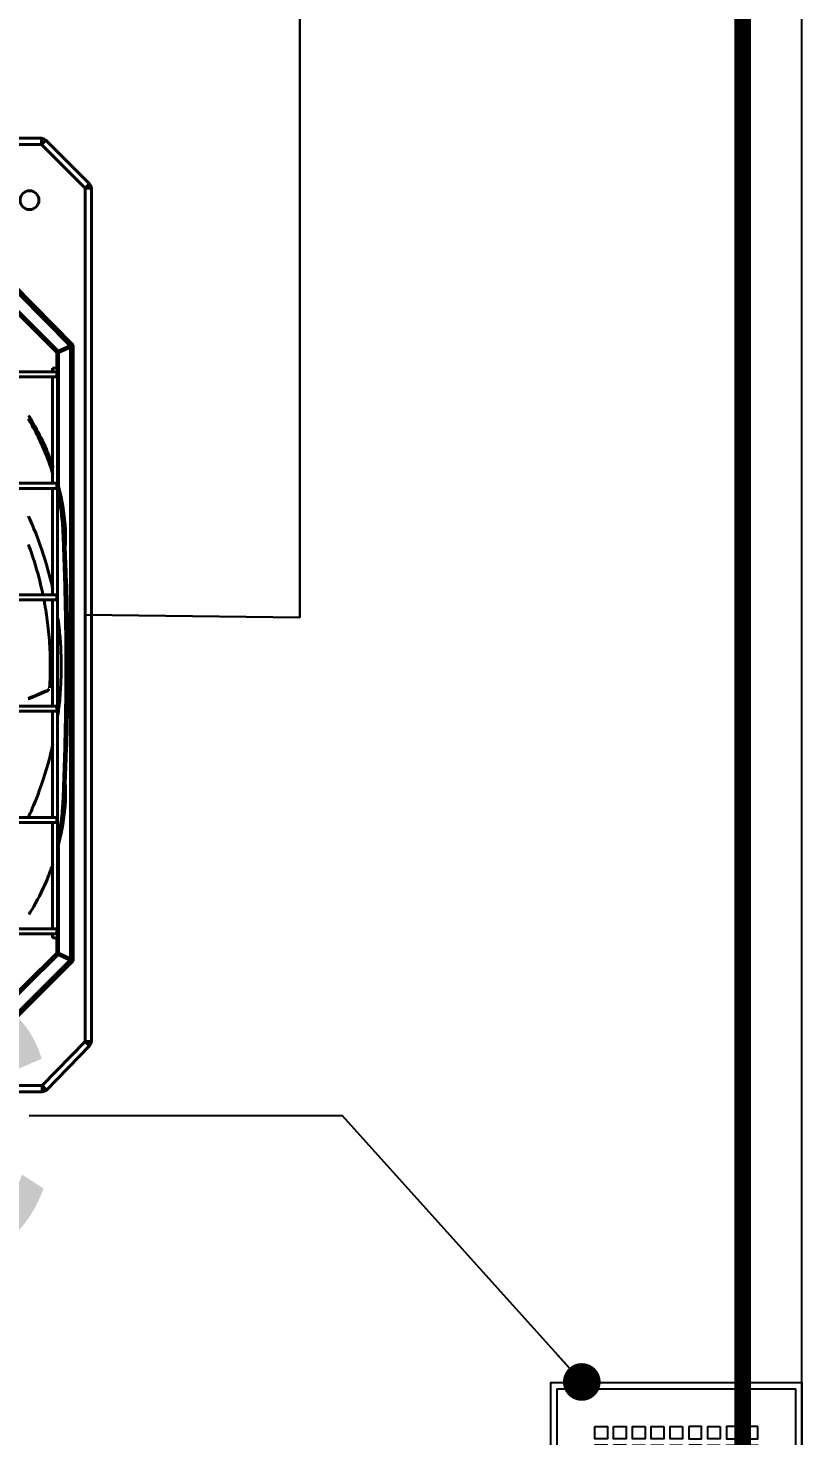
# Model space of a CAD drawing. Extents: x 58467 to 79089, y -33726 to -17391.
# Drawn here: x 72394.2 to 72455.8, y -19513.3 to -19401.1 of the extents above; entities that cross this region are included whole.
import ezdxf

# ---------------------------------------------------------------- set-up
doc = ezdxf.new("R2010")
doc.units = 0
doc.header["$LTSCALE"] = 100
doc.linetypes.add('HIDDEN2', pattern=[0.1875, 0.125, -0.0625])
doc.layers.add('+ENTE-HVAC-VRF-KLİMA BAKIR BORU', color=52, linetype='COPPER_LINE', lineweight=30)
doc.layers.add('+ENTE-ST-DOSEME USTU KONDDRENAJ', color=110, linetype='DOSEMEUSTUKONDENSDRENAJ_LINE', lineweight=40)
for name, color, linetype in [('3-cam', 4, 'Continuous'), ('BA_symbol', 8, 'Continuous'), ('BA_text_material', 12, 'Continuous'), ('DTR', 24, 'Continuous'), ('Kompozit', 122, 'Continuous')]:
    doc.layers.add(name, color=color, linetype=linetype)
doc.styles.add('dim', font='simplex.shx', dxfattribs={"width": 0.7})
doc.styles.add('text2', font='arial.ttf', dxfattribs={"width": 0.8})
doc.linetypes.add('COPPER_LINE', pattern='A,35,-10,["COPPER",Standard,S=15,R=0,X=-0.075,Y=-7.5],-95', length=140)
doc.linetypes.add('DOSEMEUSTUKONDENSDRENAJ_LINE', pattern='A,300,-40,["CD",Standard,S=15,R=0,X=-35,Y=-7.5],0', length=340)
doc.dimstyles.new('1_100', dxfattribs={"dimtxt": 8, "dimasz": 3, "dimexe": 6, "dimexo": 0, "dimgap": 2, "dimtad": 0, "dimdec": 1, "dimzin": 11, "dimtxsty": 'dim', "dimblk": 'DOT', "dimcen": 0, "dimdle": 1.25, "dimclrt": 256, "dimadec": 0, "dimazin": 0, "dimtfac": 1.25, "dimtdec": 1, "dimtix": 1, "dimtofl": 0, "dimtmove": 1, "dimatfit": 3, "dimldrblk": 'DOT', "dimfxl": 20, "dimfxlon": 1, "dimtolj": 1, "dimtzin": 0, "dimarcsym": 0})

# ---------------------------------------------------------------- blocks, each defined once
blk = doc.blocks.new('süzgeç')
for points in [[(44592.82, -25660.77), (44612.82, -25660.77), (44612.82, -25680.77), (44592.82, -25680.77)], [(44593.32, -25661.27), (44612.32, -25661.27), (44612.32, -25680.27), (44593.32, -25680.27)], [(44596.32, -25664.27), (44597.32, -25664.27), (44597.32, -25665.27), (44596.32, -25665.27)], [(44597.82, -25664.27), (44598.82, -25664.27), (44598.82, -25665.27), (44597.82, -25665.27)], [(44599.32, -25664.27), (44599.32, -25665.27), (44600.32, -25665.27), (44600.32, -25664.27)], [(44601.82, -25664.27), (44601.82, -25665.27), (44600.82, -25665.27), (44600.82, -25664.27)], [(44602.32, -25664.27), (44602.32, -25665.27), (44603.32, -25665.27), (44603.32, -25664.27)], [(44603.82, -25664.27), (44603.82, -25665.27), (44604.82, -25665.27), (44604.82, -25664.27)], [(44605.32, -25664.27), (44605.32, -25665.27), (44606.32, -25665.27), (44606.32, -25664.27)], [(44607.82, -25664.27), (44606.82, -25664.27), (44606.82, -25665.27), (44607.82, -25665.27)], [(44609.32, -25664.27), (44608.32, -25664.27), (44608.32, -25665.27), (44609.32, -25665.27)], [(44596.32, -25665.77), (44597.32, -25665.77), (44597.32, -25666.77), (44596.32, -25666.77)], [(44597.82, -25665.77), (44598.82, -25665.77), (44598.82, -25666.77), (44597.82, -25666.77)], [(44599.32, -25665.77), (44599.32, -25666.77), (44600.32, -25666.77), (44600.32, -25665.77)], [(44601.82, -25665.77), (44601.82, -25666.77), (44600.82, -25666.77), (44600.82, -25665.77)], [(44602.32, -25665.77), (44602.32, -25666.77), (44603.32, -25666.77), (44603.32, -25665.77)], [(44603.82, -25665.77), (44603.82, -25666.77), (44604.82, -25666.77), (44604.82, -25665.77)], [(44605.32, -25665.77), (44605.32, -25666.77), (44606.32, -25666.77), (44606.32, -25665.77)], [(44607.82, -25665.77), (44606.82, -25665.77), (44606.82, -25666.77), (44607.82, -25666.77)], [(44609.32, -25665.77), (44608.32, -25665.77), (44608.32, -25666.77), (44609.32, -25666.77)], [(44596.32, -25667.27), (44597.32, -25667.27), (44597.32, -25668.27), (44596.32, -25668.27)], [(44597.82, -25667.27), (44598.82, -25667.27), (44598.82, -25668.27), (44597.82, -25668.27)], [(44599.32, -25667.27), (44606.32, -25667.27), (44606.32, -25674.27), (44599.32, -25674.27)], [(44607.82, -25667.27), (44606.82, -25667.27), (44606.82, -25668.27), (44607.82, -25668.27)], [(44609.32, -25667.27), (44608.32, -25667.27), (44608.32, -25668.27), (44609.32, -25668.27)], [(44596.32, -25669.77), (44597.32, -25669.77), (44597.32, -25668.77), (44596.32, -25668.77)], [(44597.82, -25669.77), (44598.82, -25669.77), (44598.82, -25668.77), (44597.82, -25668.77)], [(44607.82, -25669.77), (44606.82, -25669.77), (44606.82, -25668.77), (44607.82, -25668.77)], [(44609.32, -25669.77), (44608.32, -25669.77), (44608.32, -25668.77), (44609.32, -25668.77)], [(44596.32, -25670.27), (44597.32, -25670.27), (44597.32, -25671.27), (44596.32, -25671.27)], [(44597.82, -25670.27), (44598.82, -25670.27), (44598.82, -25671.27), (44597.82, -25671.27)], [(44607.82, -25670.27), (44606.82, -25670.27), (44606.82, -25671.27), (44607.82, -25671.27)], [(44609.32, -25670.27), (44608.32, -25670.27), (44608.32, -25671.27), (44609.32, -25671.27)], [(44596.32, -25671.77), (44597.32, -25671.77), (44597.32, -25672.77), (44596.32, -25672.77)], [(44597.82, -25671.77), (44598.82, -25671.77), (44598.82, -25672.77), (44597.82, -25672.77)], [(44607.82, -25671.77), (44606.82, -25671.77), (44606.82, -25672.77), (44607.82, -25672.77)], [(44609.32, -25671.77), (44608.32, -25671.77), (44608.32, -25672.77), (44609.32, -25672.77)], [(44596.32, -25673.27), (44597.32, -25673.27), (44597.32, -25674.27), (44596.32, -25674.27)], [(44597.82, -25673.27), (44598.82, -25673.27), (44598.82, -25674.27), (44597.82, -25674.27)], [(44607.82, -25673.27), (44606.82, -25673.27), (44606.82, -25674.27), (44607.82, -25674.27)], [(44609.32, -25673.27), (44608.32, -25673.27), (44608.32, -25674.27), (44609.32, -25674.27)], [(44596.32, -25674.77), (44597.32, -25674.77), (44597.32, -25675.77), (44596.32, -25675.77)], [(44597.82, -25674.77), (44598.82, -25674.77), (44598.82, -25675.77), (44597.82, -25675.77)], [(44599.32, -25675.77), (44599.32, -25674.77), (44600.32, -25674.77), (44600.32, -25675.77)], [(44601.82, -25675.77), (44601.82, -25674.77), (44600.82, -25674.77), (44600.82, -25675.77)], [(44602.32, -25675.77), (44602.32, -25674.77), (44603.32, -25674.77), (44603.32, -25675.77)], [(44603.82, -25675.77), (44603.82, -25674.77), (44604.82, -25674.77), (44604.82, -25675.77)], [(44605.32, -25675.77), (44605.32, -25674.77), (44606.32, -25674.77), (44606.32, -25675.77)], [(44607.82, -25674.77), (44606.82, -25674.77), (44606.82, -25675.77), (44607.82, -25675.77)], [(44609.32, -25674.77), (44608.32, -25674.77), (44608.32, -25675.77), (44609.32, -25675.77)], [(44596.32, -25677.27), (44597.32, -25677.27), (44597.32, -25676.27), (44596.32, -25676.27)], [(44597.82, -25677.27), (44598.82, -25677.27), (44598.82, -25676.27), (44597.82, -25676.27)], [(44599.32, -25677.27), (44599.32, -25676.27), (44600.32, -25676.27), (44600.32, -25677.27)], [(44601.82, -25677.27), (44601.82, -25676.27), (44600.82, -25676.27), (44600.82, -25677.27)], [(44602.32, -25677.27), (44602.32, -25676.27), (44603.32, -25676.27), (44603.32, -25677.27)], [(44603.82, -25677.27), (44603.82, -25676.27), (44604.82, -25676.27), (44604.82, -25677.27)], [(44605.32, -25677.27), (44605.32, -25676.27), (44606.32, -25676.27), (44606.32, -25677.27)], [(44607.82, -25677.27), (44606.82, -25677.27), (44606.82, -25676.27), (44607.82, -25676.27)], [(44609.32, -25677.27), (44608.32, -25677.27), (44608.32, -25676.27), (44609.32, -25676.27)]]:
    blk.add_lwpolyline(points, close=True)
blk = doc.blocks.new('_Dot')
at = {"color": 0, "linetype": 'ByBlock', "lineweight": -2}
blk.add_line((-0.5, 0), (-1, 0), dxfattribs=at)
at = {"color": 0, "linetype": 'ByBlock', "const_width": 0.5}
blk.add_lwpolyline([(-0.25, 0, 1), (0.25, 0, 1)], format="xyb", close=True, dxfattribs=at)
blk = doc.blocks.new('A$C56216D09')
at = {"layer": '3-cam'}
for p, q in [((3722.2, -2673.37, 1.31), (3722.2, -535.57, 1.31)), ((3722.7, -2673.37, 1.31), (3722.7, -535.57, 1.31)), ((3722.85, -2673.37, 1.31), (3722.85, -535.57, 1.31)), ((3723.35, -535.57, 1.31), (3723.35, -2674.52, 1.31))]:
    blk.add_line(p, q, dxfattribs=at)
at = {"layer": '3-cam', "color": 1, "linetype": 'HIDDEN2', "ltscale": 5, "const_width": 0.152, "elevation": 1.31}
blk.add_lwpolyline([(3722.78, -2673.37), (3722.78, -535.57)], dxfattribs=at)
at = {"layer": 'DTR', "color": 252}
for p, q in [((3722.3, -2673.37, 1.31), (3722.3, -535.52, 1.31)), ((3722.4, -2673.37, 1.31), (3722.4, -535.52, 1.31)), ((3722.5, -2673.37, 1.31), (3722.5, -535.52, 1.31)), ((3722.6, -2673.37, 1.31), (3722.6, -535.52, 1.31)), ((3722.95, -2673.37, 1.31), (3722.95, -535.52, 1.31)), ((3723.05, -2673.37, 1.31), (3723.05, -535.52, 1.31)), ((3723.15, -2673.37, 1.31), (3723.15, -535.52, 1.31)), ((3723.25, -2673.37, 1.31), (3723.25, -535.52, 1.31))]:
    blk.add_line(p, q, dxfattribs=at)
at = {"layer": 'Kompozit', "elevation": 1.31}
blk.add_lwpolyline([(2061.01, -2678.62), (3727.49, -2678.62), (3727.49, -517.73)], dxfattribs=at)
blk = doc.blocks.new('2 KAT SOL')
at = {"layer": '+ENTE-HVAC-VRF-KLİMA BAKIR BORU', "color": 2, "linetype": 'Continuous'}
for p, q in [((54203.64, -31993.03, -3.54), (54203.64, -32149.18, -3.54)), ((54203.64, -32149.18, -3.54), (54186.51, -32148.96, -3.54))]:
    blk.add_line(p, q, dxfattribs=at)
at = {"color": 3}
for p, q in [((54067.03, -32110.98, -3.54), (54183.03, -32110.98, -3.54)), ((54183.03, -32110.98, -3.54), (54183.03, -32111.48, -3.54)), ((54183.39, -32111.13, -3.54), (54183.03, -32111.48, -3.54)), ((54183.39, -32111.13, -3.54), (54186.87, -32114.6, -3.54)), ((54183.03, -32111.48, -3.54), (54067.03, -32111.48, -3.54)), ((54186.51, -32114.96, -3.54), (54183.03, -32111.48, -3.54)), ((54186.87, -32114.6, -3.54), (54186.51, -32114.96, -3.54)), ((54186.51, -32182.96, -3.54), (54186.51, -32114.96, -3.54)), ((54186.51, -32114.96, -3.54), (54187.01, -32114.96, -3.54)), ((54187.01, -32114.96, -3.54), (54187.01, -32182.96, -3.54)), ((54185.31, -32127.51, -3.54), (54177.55, -32119.66, -3.54)), ((54177.59, -32119.4, -3.54), (54185.57, -32127.47, -3.54)), ((54184.25, -32128.06, -3.54), (54177, -32120.81, -3.54)), ((54177.11, -32120.7, -3.54), (54184.36, -32127.95, -3.54)), ((54187.01, -32123.1, -3.54), (54187.03, -32123.1, -3.54)), ((54187.03, -32123.1, -3.54), (54187.03, -32122.8, -3.54)), ((54187.03, -32127.59, -3.54), (54187.03, -32123.1, -3.54)), ((54184.25, -32128.06, -3.54), (54184.36, -32127.95, -3.54)), ((54184.25, -32129.3, -3.54), (54184.25, -32128.06, -3.54)), ((54184.25, -32128.06, -3.54), (54184.4, -32128.06, -3.54)), ((54184.36, -32127.95, -3.54), (54185.31, -32127.51, -3.54)), ((54185.36, -32127.62, -3.54), (54184.4, -32128.06, -3.54)), ((54184.4, -32128.06, -3.54), (54184.4, -32138.7, -3.54)), ((54185.31, -32127.51, -3.54), (54185.57, -32127.47, -3.54)), ((54185.57, -32127.47, -3.54), (54185.36, -32127.62, -3.54)), ((54185.36, -32176.37, -3.54), (54185.36, -32127.62, -3.54)), ((54185.57, -32127.47, -3.54), (54185.57, -32176.53, -3.54)), ((54184.26, -32129.6, -3.54), (54065.9, -32129.6, -3.54)), ((54065.9, -32130, -3.54), (54184.26, -32130, -3.54)), ((54183.92, -32129.3, -3.54), (54183.92, -32129.6, -3.54)), ((54184.32, -32129.3, -3.54), (54183.92, -32129.3, -3.54)), ((54183.92, -32130, -3.54), (54183.92, -32138.48, -3.54)), ((54184.26, -32129.8, -3.54), (54184.26, -32129.6, -3.54)), ((54184.26, -32130, -3.54), (54184.26, -32129.8, -3.54)), ((54184.32, -32174.7, -3.54), (54184.32, -32129.3, -3.54)), ((54187.03, -32133.77, -3.54), (54187.03, -32131.59, -3.54)), ((54187.01, -32133.77, -3.54), (54187.03, -32133.77, -3.54)), ((54187.03, -32134.07, -3.54), (54187.03, -32133.77, -3.54)), ((54184.26, -32138.48, -3.54), (54065.9, -32138.48, -3.54)), ((54065.9, -32138.88, -3.54), (54184.26, -32138.88, -3.54)), ((54183.92, -32138.88, -3.54), (54183.92, -32147.36, -3.54)), ((54184.26, -32138.68, -3.54), (54184.26, -32138.48, -3.54)), ((54184.26, -32138.88, -3.54), (54184.26, -32138.68, -3.54)), ((54184.26, -32147.36, -3.54), (54065.9, -32147.36, -3.54)), ((54065.9, -32147.76, -3.54), (54184.26, -32147.76, -3.54)), ((54183.92, -32147.76, -3.54), (54183.92, -32156.24, -3.54)), ((54184.26, -32147.56, -3.54), (54184.26, -32147.36, -3.54)), ((54184.26, -32147.76, -3.54), (54184.26, -32147.56, -3.54)), ((54184.26, -32156.24, -3.54), (54065.9, -32156.24, -3.54)), ((54065.9, -32156.64, -3.54), (54184.26, -32156.64, -3.54)), ((54183.92, -32156.64, -3.54), (54183.92, -32165.12, -3.54)), ((54184.26, -32156.44, -3.54), (54184.26, -32156.24, -3.54)), ((54184.26, -32156.64, -3.54), (54184.26, -32156.44, -3.54)), ((54184.26, -32165.12, -3.54), (54065.9, -32165.12, -3.54)), ((54184.26, -32165.32, -3.54), (54184.26, -32165.12, -3.54)), ((54065.9, -32165.52, -3.54), (54184.26, -32165.52, -3.54)), ((54183.92, -32165.52, -3.54), (54183.92, -32174, -3.54)), ((54184.26, -32165.52, -3.54), (54184.26, -32165.32, -3.54)), ((54184.4, -32167.26, -3.54), (54184.4, -32175.94, -3.54)), ((54184.26, -32174, -3.54), (54065.9, -32174, -3.54)), ((54184.26, -32174.2, -3.54), (54184.26, -32174, -3.54)), ((54065.9, -32174.4, -3.54), (54184.26, -32174.4, -3.54)), ((54183.92, -32174.4, -3.54), (54183.92, -32174.7, -3.54)), ((54184.32, -32174.7, -3.54), (54183.92, -32174.7, -3.54)), ((54184.25, -32175.94, -3.54), (54184.25, -32174.7, -3.54)), ((54184.26, -32174.4, -3.54), (54184.26, -32174.2, -3.54)), ((54177, -32183.09, -3.54), (54184.25, -32175.94, -3.54)), ((54184.36, -32176.05, -3.54), (54177.11, -32183.2, -3.54)), ((54184.25, -32175.94, -3.54), (54184.4, -32175.94, -3.54)), ((54184.25, -32175.94, -3.54), (54184.36, -32176.05, -3.54)), ((54185.31, -32176.48, -3.54), (54184.36, -32176.05, -3.54)), ((54184.4, -32175.94, -3.54), (54185.36, -32176.37, -3.54)), ((54177.55, -32184.25, -3.54), (54185.31, -32176.48, -3.54)), ((54185.57, -32176.53, -3.54), (54177.59, -32184.5, -3.54)), ((54185.57, -32176.53, -3.54), (54185.31, -32176.48, -3.54)), ((54185.36, -32176.37, -3.54), (54185.57, -32176.53, -3.54)), ((54183.08, -32186.48, -3.54), (54186.51, -32182.96, -3.54)), ((54186.51, -32182.96, -3.54), (54187.01, -32182.96, -3.54)), ((54186.51, -32182.96, -3.54), (54186.87, -32183.32, -3.54)), ((54186.87, -32183.32, -3.54), (54183.43, -32186.84, -3.54)), ((54067.03, -32186.48, -3.54), (54183.08, -32186.48, -3.54)), ((54183.08, -32186.98, -3.54), (54067.03, -32186.98, -3.54)), ((54183.08, -32186.48, -3.54), (54183.43, -32186.84, -3.54)), ((54183.08, -32186.48, -3.54), (54183.08, -32186.98, -3.54))]:
    blk.add_line(p, q, dxfattribs=at)
blk.add_circle((54182.08, -32115.91, -3.54), 0.75, dxfattribs=at)
at = {"color": 3, "extrusion": (0, 0, -1)}
for centre, radius, start, end in [((-54183.03, -32111.48, 3.54), 0.5, 90, 135), ((-54186.51, -32114.96, 3.54), 0.5, 135, 180), ((-54186.95, -32122.8, 3.54), 0.08, 138.5895, 180), ((-54186.51, -32182.96, 3.54), 0.5, 180, 225), ((-54183.08, -32186.48, 3.54), 0.5, 225, 270)]:
    blk.add_arc(centre, radius, start, end, dxfattribs=at)
at = {"color": 3}
blk.add_arc((54186.95, -32134.07, -3.54), 0.08, 318.5895, 0, dxfattribs=at)
for centre, major_axis, start_param, end_param in [((54184.25, -32128.06, -3.54), (-0.084, 0.203), 4.438375, 4.986403), ((54185.2, -32127.62, -3.54), (-0.084, 0.203), 4.438375, 4.986403), ((54184.25, -32175.94, -3.54), (-0.084, -0.203), 1.296782, 1.844811), ((54185.2, -32176.37, -3.54), (-0.084, -0.203), 1.296782, 1.844811)]:
    blk.add_ellipse(centre, major_axis=major_axis, ratio=0.678598, start_param=start_param, end_param=end_param, dxfattribs=at)
for points, knots in [([(54183.94, -32137.72, -3.54), (54183.94, -32137.7, -3.54), (54183.93, -32137.69, -3.54), (54183.62, -32136.68, -3.54), (54183.23, -32135.7, -3.54), (54182.52, -32134.28, -3.54), (54182.26, -32133.81, -3.54), (54181.97, -32133.34, -3.54)], [0, 0, 0, 0, 0.009339, 0.009339, 0.659059, 0.659059, 1, 1, 1, 1]), ([(54183.97, -32137.21, -3.54), (54183.53, -32135.92, -3.54), (54182.97, -32134.69, -3.54), (54182.18, -32133.36, -3.54), (54182.09, -32133.22, -3.54), (54182, -32133.07, -3.54)], [0, 0, 0, 0, 0.888688, 0.888688, 1, 1, 1, 1]), ([(54184.98, -32153.1, -3.54), (54184.98, -32151.03, -3.54), (54184.95, -32148.96, -3.54), (54184.87, -32145.85, -3.54), (54184.84, -32144.81, -3.54), (54184.78, -32143.26, -3.54), (54184.76, -32142.74, -3.54), (54184.71, -32141.71, -3.54), (54184.66, -32141.2, -3.54), (54184.53, -32140.22, -3.54), (54184.45, -32139.75, -3.54), (54184.35, -32139.29, -3.54)], [0, 0, 0, 0, 0.44833, 0.44833, 0.672495, 0.672495, 0.784577, 0.784577, 0.89666, 0.89666, 1, 1, 1, 1]), ([(54184.4, -32138.7, -3.54), (54184.69, -32139.86, -3.54), (54184.87, -32141.03, -3.54), (54184.98, -32142.81, -3.54), (54184.91, -32143.41, -3.54), (54184.97, -32144.6, -3.54), (54184.99, -32145.2, -3.54), (54185.1, -32148.19, -3.54), (54185.15, -32150.59, -3.54), (54185.15, -32152.98, -3.54)], [0, 0, 0, 0, 0.25, 0.25, 0.375, 0.375, 0.5, 0.5, 1, 1, 1, 1]), ([(54182, -32141.11, -3.54), (54182.03, -32141.19, -3.54), (54182.18, -32141.5, -3.54), (54182.77, -32142.89, -3.54), (54183.41, -32144.75, -3.54), (54183.82, -32146.4, -3.54), (54183.94, -32146.92, -3.54)], [0, 0, 0, 0, 0.043362, 0.168663, 0.74173, 1, 1, 1, 1]), ([(54183.15, -32147.36, -3.54), (54183.09, -32147.09, -3.54), (54182.85, -32146.01, -3.54), (54182.47, -32144.68, -3.54), (54182.09, -32143.61, -3.54), (54181.99, -32143.35, -3.54)], [0, 0, 0, 0, 0.204786, 0.80511, 1, 1, 1, 1]), ([(54183.67, -32154.77, -3.54), (54183.7, -32154.46, -3.54), (54183.74, -32153.87, -3.54), (54183.74, -32152.87, -3.54), (54183.72, -32151.84, -3.54), (54183.65, -32150.77, -3.54), (54183.53, -32149.57, -3.54), (54183.38, -32148.57, -3.54), (54183.25, -32147.89, -3.54), (54183.23, -32147.76, -3.54)], [0, 0, 0, 0, 0.125694, 0.246952, 0.424132, 0.567334, 0.705272, 0.945108, 1, 1, 1, 1]), ([(54184.35, -32149.25, -3.54), (54184.39, -32149.57, -3.54), (54184.49, -32150.37, -3.54), (54184.59, -32151.66, -3.54), (54184.6, -32152.62, -3.54), (54184.61, -32153.1, -3.54)], [0, 0, 0, 0, 0.254972, 0.625378, 1, 1, 1, 1]), ([(54184.61, -32153.1, -3.54), (54184.6, -32153.38, -3.54), (54184.6, -32153.93, -3.54), (54184.56, -32154.74, -3.54), (54184.51, -32155.56, -3.54), (54184.43, -32156.29, -3.54), (54184.37, -32156.76, -3.54), (54184.35, -32156.96, -3.54)], [0, 0, 0, 0, 0.213165, 0.424969, 0.635409, 0.844484, 1, 1, 1, 1]), ([(54184.39, -32166.73, -3.54), (54184.46, -32166.35, -3.54), (54184.53, -32165.98, -3.54), (54184.65, -32165.08, -3.54), (54184.7, -32164.56, -3.54), (54184.76, -32163.52, -3.54), (54184.78, -32163, -3.54), (54184.84, -32161.44, -3.54), (54184.87, -32160.4, -3.54), (54184.95, -32157.27, -3.54), (54184.98, -32155.19, -3.54), (54184.98, -32153.1, -3.54)], [0, 0, 0, 0, 0.084354, 0.084354, 0.19881, 0.19881, 0.313265, 0.313265, 0.542177, 0.542177, 1, 1, 1, 1]), ([(54185.15, -32152.98, -3.54), (54185.15, -32155.38, -3.54), (54185.1, -32157.78, -3.54), (54184.99, -32160.77, -3.54), (54184.97, -32161.37, -3.54), (54184.91, -32162.56, -3.54), (54184.98, -32163.16, -3.54), (54184.87, -32164.95, -3.54), (54184.69, -32166.11, -3.54), (54184.4, -32167.26, -3.54)], [0, 0, 0, 0, 0.5, 0.5, 0.625, 0.625, 0.75, 0.75, 1, 1, 1, 1]), ([(54181.97, -32155.62, -3.54), (54182.02, -32155.6, -3.54), (54182.28, -32155.51, -3.54), (54182.62, -32155.37, -3.54), (54182.98, -32155.22, -3.54), (54183.15, -32155.13, -3.54), (54183.27, -32155.07, -3.54), (54183.35, -32155.04, -3.54), (54183.45, -32155.03, -3.54), (54183.49, -32155.02, -3.54), (54183.51, -32155.02, -3.54)], [0, 0, 0, 0, 0.085996, 0.432677, 0.579521, 0.710147, 0.777201, 0.826739, 0.904569, 1, 1, 1, 1]), ([(54183.38, -32155.08, -3.54), (54183.41, -32155.06, -3.54), (54183.47, -32155.03, -3.54), (54183.55, -32154.99, -3.54), (54183.6, -32154.93, -3.54), (54183.63, -32154.88, -3.54), (54183.64, -32154.85, -3.54)], [0, 0, 0, 0, 0.181976, 0.413188, 0.708779, 1, 1, 1, 1]), ([(54181.97, -32155.66, -3.54), (54181.99, -32155.65, -3.54), (54182.06, -32155.63, -3.54), (54182.14, -32155.6, -3.54), (54182.22, -32155.57, -3.54), (54182.3, -32155.54, -3.54), (54182.37, -32155.51, -3.54), (54182.46, -32155.47, -3.54), (54182.53, -32155.44, -3.54), (54182.61, -32155.41, -3.54), (54182.67, -32155.39, -3.54), (54182.73, -32155.36, -3.54), (54182.8, -32155.33, -3.54), (54182.86, -32155.3, -3.54), (54182.93, -32155.28, -3.54), (54182.98, -32155.25, -3.54), (54183.03, -32155.23, -3.54), (54183.08, -32155.21, -3.54), (54183.13, -32155.19, -3.54), (54183.18, -32155.17, -3.54), (54183.22, -32155.15, -3.54), (54183.26, -32155.13, -3.54), (54183.3, -32155.11, -3.54), (54183.34, -32155.1, -3.54), (54183.35, -32155.09, -3.54), (54183.36, -32155.09, -3.54)], [0, 0, 0, 0, 0.047147, 0.107974, 0.148526, 0.189077, 0.249904, 0.290456, 0.351283, 0.391834, 0.432386, 0.472937, 0.513489, 0.574316, 0.614867, 0.655419, 0.69597, 0.736522, 0.777073, 0.817625, 0.858176, 0.898727, 0.939279, 0.97983, 1, 1, 1, 1]), ([(54183.94, -32159.28, -3.54), (54183.83, -32159.79, -3.54), (54183.42, -32161.45, -3.54), (54182.74, -32163.4, -3.54), (54182.13, -32164.81, -3.54), (54181.98, -32165.13, -3.54)], [0, 0, 0, 0, 0.254796, 0.827092, 1, 1, 1, 1]), ([(54182.03, -32172.86, -3.54), (54182.1, -32172.73, -3.54), (54182.18, -32172.61, -3.54), (54182.68, -32171.76, -3.54), (54183.07, -32171.01, -3.54), (54183.6, -32169.78, -3.54), (54183.77, -32169.31, -3.54), (54183.94, -32168.84, -3.54)], [0, 0, 0, 0, 0.098577, 0.098577, 0.666537, 0.666537, 1, 1, 1, 1])]:
    blk.add_open_spline(points, degree=3, knots=knots, dxfattribs=at)
for points in [[(54184.4, -32138.7, -3.54), (54184.38, -32138.6, -3.54), (54184.35, -32138.49, -3.54), (54184.32, -32138.38, -3.54)], [(54184.32, -32167.59, -3.54), (54184.35, -32167.48, -3.54), (54184.38, -32167.37, -3.54), (54184.4, -32167.26, -3.54)]]:
    blk.add_open_spline(points, degree=3, dxfattribs=at)

msp = doc.modelspace()

# ---------------------------------------------------------------- block references
at = {"layer": '+ENTE-ST-DOSEME USTU KONDDRENAJ', "color": 3, "linetype": 'Continuous'}
msp.add_blockref('2 KAT SOL', (18212.19, 12701.08), dxfattribs=at)
msp.add_blockref('A$C56216D09', (68728.36, -18634.53, -1.31))
at = {"layer": 'BA_symbol', "rotation": 180}
msp.add_blockref('süzgeç', (117048.66, -45189.84), dxfattribs=at)

# ---------------------------------------------------------------- texts
at = {"layer": 'BA_text_material', "style": 'text2', "width": 0.8}
msp.add_text('SÜZGEÇ', height=20, dxfattribs=at).set_placement((72303.11, -19498.61))

# ---------------------------------------------------------------- leaders
at = {"layer": 'BA_text_material', "color": 9}
msp.add_leader([(72438.3, -19509.03), (72419.23, -19487.83), (72394.23, -19487.83)], dimstyle='1_100', override={"dimgap": 2, "dimtad": 0, "dimldrblk": 'Dot'}, dxfattribs=at)

doc.saveas('drawing.dxf')
